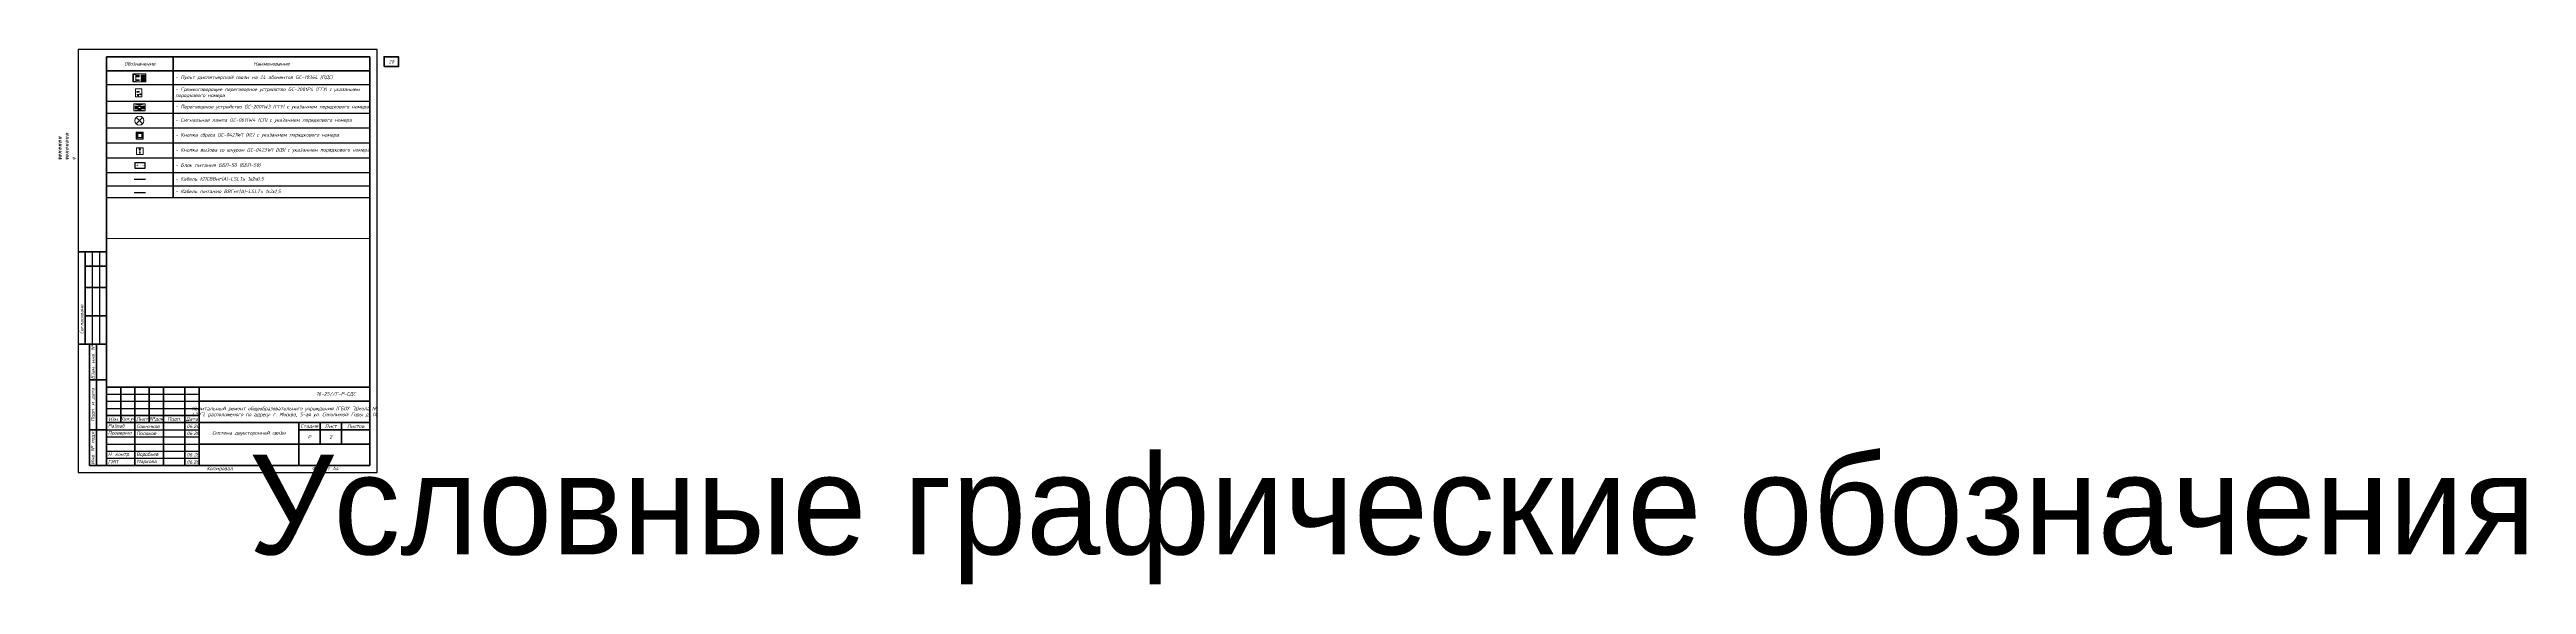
# Paper-space layout '5 Условные графические обозначения' of a CAD drawing. Extents: x -20 to 1720, y -79 to 297.
# The model-space entities are those that its viewports show. They can reach past a viewport. Long polylines and large blocks are cut down to what shows.
import ezdxf
from ezdxf.enums import TextEntityAlignment as Align

# ---------------------------------------------------------------- set-up
doc = ezdxf.new("R2018")
doc.units = 0
doc.header["$LTSCALE"] = 100
doc.layers.get('Defpoints').update_dxf_attribs({"color": 42})
doc.layers.add('Пульт GC-1006DG', color=3, linetype='Continuous', lineweight=25, true_color=0x00ff00)
doc.layers.add('Сигнальная лампа MP-0611W2', color=7, linetype='Continuous', lineweight=13, true_color=0x800000)
doc.layers.add('СОУЭ', color=3, linetype='Continuous', lineweight=30)
doc.styles.add('Arial', font='ARIALN.TTF')
doc.styles.add('DEN', font='isocpeui.ttf', dxfattribs={"width": 0.8, "height": 300})
doc.styles.add('ISOCPEUR', font='isocpeui.ttf', dxfattribs={"height": 250})
doc.styles.get("Standard").update_dxf_attribs({"font": 'arial.ttf'})

# ---------------------------------------------------------------- blocks, each defined once
blk = doc.blocks.new('*U62')
at = {"linetype": 'Continuous', "lineweight": 25}
for p, q in [((210, 297), (0, 297)), ((0, 297), (0, 0)), ((210, 0), (210, 297)), ((10, 155), (10, 90)), ((15, 155), (15, 90)), ((20, 55), (85, 55)), ((20, 50), (85, 50)), ((20, 45), (85, 45)), ((20, 30), (85, 30)), ((20, 25), (85, 25)), ((20, 20), (85, 20)), ((0, 0), (210, 0)), ((20, 15), (85, 15)), ((20, 10), (85, 10))]:
    blk.add_line(p, q, dxfattribs=at)
at = {"linetype": 'Continuous', "lineweight": 60}
for p, q in [((205, 292), (20, 292)), ((20, 292), (20, 5)), ((205, 5), (205, 292)), ((20, 155), (0, 155)), ((5, 155), (5, 90)), ((20, 145), (5, 145)), ((20, 130), (5, 130)), ((20, 110), (5, 110)), ((20, 90), (0, 90)), ((8, 90), (8, 5)), ((13, 90), (13, 5)), ((8, 65), (20, 65)), ((20, 60), (205, 60)), ((20, 5), (20, 60)), ((30, 60), (30, 35)), ((40, 60), (40, 5)), ((50, 60), (50, 35)), ((60, 60), (60, 5)), ((75, 60), (75, 5)), ((85, 5), (85, 60)), ((205, 5), (205, 60)), ((20, 40), (85, 40)), ((20, 35), (205, 35)), ((85, 50), (205, 50)), ((155, 35), (155, 5)), ((170, 35), (170, 20)), ((185, 35), (185, 20)), ((8, 30), (20, 30)), ((85, 20), (205, 20)), ((155, 30), (205, 30)), ((8, 5), (20, 5)), ((20, 5), (205, 5))]:
    blk.add_line(p, q, dxfattribs=at)
at = {"linetype": 'Continuous', "lineweight": 40}
blk.add_line((155, 5), (155, 35), dxfattribs=at)
at = {"lineweight": 60}
blk.add_lwpolyline([(215, 285), (225, 285), (225, 292), (215, 292)], close=True, dxfattribs=at)
at = {"linetype": 'Continuous', "rotation": 90, "style": 'ISOCPEUR'}
for s, insert, char_height, width, attachment_point in [('########################', (-12.5, 176), 2.5, 19, 4), ('#########################', (-7.5, 176), 2.5, 19, 4), ('#####', (-12.5, 215), 2.5, 10, 5), ('#####', (-7.5, 215), 2.5, 10, 5), ('#####', (-2.5, 215), 2.5, 10, 5), ('Согласовано', (-17.5, 172.5), 3, 35, 5), ('Гл. спец ВК', (-12.5, 156), 2.5, 19, 4), ('Гл. спец ЭОМ', (-7.5, 156), 2.5, 19, 4), ('######################', (-7.5, 111), 2.5, 19, 4), ('########################', (-2.5, 111), 2.5, 19, 4), ('#####', (-12.5, 150), 2.5, 10, 5), ('#####', (-7.5, 150), 2.5, 10, 5), ('#####', (-2.5, 150), 2.5, 10, 5), ('######', (-12.5, 111), 2.5, 19, 4), ('Гл. констр. ', (-7.5, 91), 2.5, 19, 4), ('Гл. спец ОВ', (-2.5, 91), 2.5, 19, 4), ('Согласовано', (2.5, 107.5), 2.5, 35, 5), ('ГАП', (-12.5, 91), 2.5, 19, 4), ('Взам. инв. №', (10.5, 77.5), 2.5, 25, 5), ('Подп. и дата', (10.5, 47.5), 2.5, 35, 5), ('Инв. № подл.', (10.5, 17.5), 2.5, 25, 5)]:
    blk.add_mtext(s, dxfattribs=dict(at, insert=insert, char_height=char_height, width=width, attachment_point=attachment_point))
at = {"linetype": 'Continuous', "char_height": 2.5, "style": 'ISOCPEUR'}
for s, insert, width, attachment_point in [('16-25//Г-Р-СДС', (195, 55), 110, 6), ('Капитальный ремонт общеобразовательного учреждения (ГБОУ "Школа № 429"). расположеного по адресу: г. Москва, 5-ая ул. Соколиной Горы д. 14', (145, 42.5), 120, 5), ('Разраб.', (21, 32.5), 19, 4), ('Проверил', (21, 27.5), 19, 4), ('Сошников', (41, 32.5), 19, 4), ('Поляков', (41, 27.5), 19, 4), ('06.26', (76.3, 32.5), 10, 4), ('06.26', (76.3, 27.5), 10, 4), ('Р', (162.5, 25), 15, 5), ('Н. контр.', (21, 12.5), 19, 4), ('ГИП', (21, 7.5), 19, 4), ('Воробьев', (41, 12.5), 19, 4), ('Маркова', (41, 7.5), 19, 4), ('06.26', (76.3, 12.5), 10, 4), ('06.26', (76.3, 7.4), 10, 4), ('Копировал', (99.5, 2.5), 25, 5), ('Формат', (170.5, 2.5), 16, 5)]:
    blk.add_mtext(s, dxfattribs=dict(at, insert=insert, width=width, attachment_point=attachment_point))
at = {"char_height": 2.5, "attachment_point": 5, "style": 'ISOCPEUR'}
for s, insert, width in [('Изм.', (25, 37.5), 10), ('Кол.уч', (35, 37.5), 10), ('Лист', (45, 37.5), 10), ('№док', (55, 37.5), 10), ('Подп.', (67.5, 37.5), 15), ('Дата', (80, 37.5), 10), ('Стадия', (162.5, 32.5), 15), ('Лист', (177.5, 32.5), 15), ('Листов', (195, 32.5), 20)]:
    blk.add_mtext(s, dxfattribs=dict(at, insert=insert, width=width))
at = {"linetype": 'Continuous', "insert": (120, 27.5), "char_height": 2.5, "width": 70, "attachment_point": 5, "line_spacing_factor": 0.8, "style": 'ISOCPEUR'}
blk.add_mtext('Система двухсторонней связи', dxfattribs=at)
at = {"style": 'ISOCPEUR'}
for tag, p in [('Сквозная_нумерация', (220, 288.5)), ('Форма3_номер_листа', (177.5, 25)), ('Форма3_количество_листов', (195, 25))]:
    blk.add_attdef(tag, text='', height=2.5, dxfattribs=at).set_placement(p, align=Align.MIDDLE_CENTER)
blk.add_attdef('Форма3_дополнительный_шифр', text='', height=2.5, dxfattribs=at).set_placement((195, 55), align=Align.MIDDLE_LEFT)
at = {"lineweight": 30, "flags": 104}
blk.add_attdef('Форма3_наименование_чертежа', text='', height=2.5, dxfattribs=at).set_placement((120, 12.5), align=Align.MIDDLE_CENTER)
at = {"style": 'ISOCPEUR', "flags": 8}
blk.add_attdef('Формат', (178.5, 1.5), '', height=2.5, dxfattribs=at)
blk.add_wipeout([(-20, 220), (-0.5, 220), (-0.5, 90), (-20, 90)])
blk = doc.blocks.new('*T940')
at = {"color": 7, "lineweight": -2, "true_color": 0xffffff, "transparency": 16777216}
for p, q in [((0, 0), (18500, 0)), ((0, 0), (0, -1000)), ((18500, 0), (18500, -1000))]:
    blk.add_line(p, q, dxfattribs=at)
at = {"color": 0, "lineweight": 50, "transparency": 16777216}
for p, q in [((0, -1000), (18500, -1000)), ((0, -1000), (0, -10892)), ((4684, -1000), (4684, -10892)), ((18500, -1000), (18500, -10892)), ((0, -2000), (18500, -2000))]:
    blk.add_line(p, q, dxfattribs=at)
at = {"color": 0, "linetype": 'ByBlock', "lineweight": -2, "transparency": 16777216}
for p, q in [((0, -2956), (18500, -2956)), ((0, -4117), (18500, -4117)), ((0, -4962), (18500, -4962)), ((0, -5996), (18500, -5996)), ((0, -7044), (18500, -7044)), ((0, -8110), (18500, -8110)), ((0, -9140), (18500, -9140)), ((0, -10079), (18500, -10079)), ((0, -10892), (18500, -10892))]:
    blk.add_line(p, q, dxfattribs=at)
at = {"color": 0, "transparency": 16777216, "style": 'Arial'}
for s, insert, char_height, width, attachment_point in [('{\\fISOCPEUR|b0|i1|c204|p34;Обозначение}', (2342, -1500), 250, 4384.32, 5), ('{\\fISOCPEUR|b0|i1|c204|p34;\\C256;УСЛОВНЫЕ ОБОЗНАЧЕНИЯ}', (9250, -500), 300, 18199.91, 5), ('{\\fISOCPEUR|b0|i1|c204|p34;Наименование}', (11592, -1500), 250, 13515.59, 5), ('{\\fISOCPEUR|b0|i1|c204|p34;\\C7;- Громкоговорящее переговорное устройство GC-2001P4 (ГГУ) с указанием порядкового номера}', (4834, -3537), 250, 13515.59, 4), ('{\\fISOCPEUR|b0|i1|c204|p34;\\C7;- Пульт диспетчерской связи на 24 абонентов GC-10364 (ПДС)}', (4834, -2478), 250, 13515.59, 4), ('{\\fISOCPEUR|b0|i1|c204|p34;\\C7;- Переговорное устройство GC-2001W3 (ГГУ) с указанием порядкового номера}', (4834, -4540), 250, 13515.59, 4), ('{\\fISOCPEUR|b0|i1|c204|p34;\\C7;- Сигнальная лампа GC-0611W4 (СЛ) с указанием порядкового номера}', (4834, -5479), 250, 13515.59, 4), ('{\\fISOCPEUR|b0|i1|c204|p34;\\C7;- Кнопка сброса GC-0421W1 (КС) с указанием порядкового номера}', (4834, -6520), 250, 13515.59, 4), ('{\\fISOCPEUR|b0|i1|c204|p34;\\C7;- Кнопка вызова со шнуром GC-0423W1 (КВ) с указанием порядкового номера }', (4834, -7577), 250, 13515.59, 4), ('{\\fISOCPEUR|b0|i1|c204|p34;\\C7;- Блок питания ББП-50 (ББП-50)}', (4834, -8625), 250, 13515.59, 4), ('{\\fISOCPEUR|b0|i1|c204|p34;\\C7;- Кабель КПСВВнг(А)-LSLTx 1х2х0,5}', (4834, -9610), 250, 13515.59, 4), ('{\\fISOCPEUR|b0|i1|c204|p34;\\C7;- Кабель питания ВВГнг(А)-LSLTx 1х2х1,5}', (4834, -10486), 250, 13515.59, 4)]:
    blk.add_mtext(s, dxfattribs=dict(at, insert=insert, char_height=char_height, width=width, attachment_point=attachment_point))
blk = doc.blocks.new('A$Ca16d13fe')
at = {"color": 1, "linetype": 'ByBlock', "lineweight": -2, "ltscale": 100}
blk.add_lwpolyline([(-720, 180), (-720, -180), (0, -180), (0, 180)], close=True, dxfattribs=at)
at = {"color": 1, "linetype": 'ByBlock', "lineweight": -2, "style": 'DEN'}
blk.add_text('+ -', height=300, dxfattribs=at).set_placement((-698, -97))

msp = doc.modelspace()

# ---------------------------------------------------------------- linework, layer by layer
at = {"color": 6, "lineweight": 0, "true_color": 0xff00ff}
for p, q in [((-49411, -123387.9), (-49411, -123315.8)), ((-49411, -123406.5), (-49411, -123387.9)), ((-49411, -123488.5), (-49411, -123406.5)), ((-49411, -123554.3), (-49411, -123488.5)), ((-49402.3, -123436.3), (-49402.1, -123436.1)), ((-49398.5, -123318.3), (-49398.5, -123400.3)), ((-49398.5, -123400.3), (-49398.5, -123464.9)), ((-49398.5, -123464.5), (-49398.5, -123538.2)), ((-49386.1, -123400.3), (-49386.1, -123320.8)), ((-49386.1, -123481), (-49386.1, -123400.3)), ((-49386.1, -123549.4), (-49386.1, -123481)), ((-49373.7, -123323.3), (-49373.7, -123399.1)), ((-49373.7, -123398.9), (-49373.7, -123469.9)), ((-49373.7, -123469.9), (-49373.7, -123546.9)), ((-49361.3, -123407.8), (-49361.3, -123325.8)), ((-49361.3, -123464.9), (-49361.3, -123407.8)), ((-49361.3, -123544.4), (-49361.3, -123464.9)), ((-49356.3, -123453.7), (-49356.3, -123453.7)), ((-49348.8, -123328.3), (-49348.8, -123407.8)), ((-49348.8, -123407.6), (-49348.8, -123488.5)), ((-49348.8, -123488.5), (-49348.8, -123535.7)), ((-49336.4, -123385.4), (-49336.4, -123330.7)), ((-49336.4, -123457.4), (-49336.4, -123385.4)), ((-49336.4, -123539.4), (-49336.4, -123457.4)), ((-49324, -123333.2), (-49324, -123395.3)), ((-49324, -123395.3), (-49324, -123469.9)), ((-49324, -123469.9), (-49324, -123536.9)), ((-49311.6, -123391.6), (-49311.6, -123335.7)), ((-49311.6, -123463.6), (-49311.6, -123391.6)), ((-49311.6, -123534.5), (-49311.6, -123463.6)), ((-49299.2, -123338.2), (-49299.2, -123382.9)), ((-49299.2, -123382.9), (-49299.2, -123479.8)), ((-49299.2, -123479.8), (-49299.2, -123532)), ((-48926.5, -123338.2), (-48926.5, -123421.4)), ((-48926.5, -123421.4), (-48926.5, -123484.8)), ((-48926.5, -123484.8), (-48926.5, -123505.9)), ((-48926.5, -123505.9), (-48926.5, -123532)), ((-48914.1, -123391.6), (-48914.1, -123335.7)), ((-48914.1, -123455), (-48914.1, -123391.6)), ((-48914.1, -123534.5), (-48914.1, -123455)), ((-48901.7, -123333.2), (-48901.7, -123397.8)), ((-48901.7, -123397.8), (-48901.7, -123416.4)), ((-48901.7, -123416.4), (-48901.7, -123495.9)), ((-48901.7, -123495.9), (-48901.7, -123536.9)), ((-48889.2, -123377.9), (-48889.2, -123330.7)), ((-48889.2, -123459.9), (-48889.2, -123377.9)), ((-48889.2, -123539.4), (-48889.2, -123459.9)), ((-48876.8, -123328.3), (-48876.8, -123401.5)), ((-48876.8, -123401.5), (-48876.8, -123482.3)), ((-48876.8, -123482.3), (-48876.8, -123541.9)), ((-48864.4, -123379.2), (-48864.4, -123325.8)), ((-48864.4, -123461.2), (-48864.4, -123379.2)), ((-48864.4, -123544.4), (-48864.4, -123461.2)), ((-48852, -123323.3), (-48852, -123401.5)), ((-48852, -123401.5), (-48852, -123483.5)), ((-48852, -123483.5), (-48852, -123546.9)), ((-48839.6, -123384.2), (-48839.6, -123320.8)), ((-48839.6, -123466.1), (-48839.6, -123384.2)), ((-48839.6, -123549.4), (-48839.6, -123466.1)), ((-48827.1, -123318.3), (-48827.1, -123394.1)), ((-48827.1, -123394.1), (-48827.1, -123474.8)), ((-48827.1, -123474.8), (-48827.1, -123551.8)), ((-48814.7, -123335.7), (-48814.7, -123315.8)), ((-48814.7, -123410.2), (-48814.7, -123335.7)), ((-48814.7, -123428.9), (-48814.7, -123410.2)), ((-48814.7, -123474.8), (-48814.7, -123428.9)), ((-48814.7, -123554.3), (-48814.7, -123474.8)), ((-48802.3, -123313.3), (-48802.3, -123373)), ((-48802.3, -123372.9), (-48802.3, -123455)), ((-48802.3, -123455), (-48802.3, -123532)), ((-48789.9, -123323.3), (-48789.9, -123310.9)), ((-48789.9, -123385.4), (-48789.9, -123323.3)), ((-48789.9, -123425.1), (-48789.9, -123385.4)), ((-48789.9, -123491), (-48789.9, -123425.1)), ((-48789.9, -123559.3), (-48789.9, -123491)), ((-49398.5, -123538.2), (-49398.5, -123551.8)), ((-49348.8, -123535.7), (-49348.8, -123541.9)), ((-48802.3, -123532), (-48802.3, -123556.8))]:
    msp.add_line(p, q, dxfattribs=at)
at = {"color": 6, "lineweight": 15, "true_color": 0xff00ff}
for p, q in [((-49093, -126594.5), (-49140.5, -126642)), ((-49140.5, -126642), (-49045.6, -126642)), ((-49093, -126404.7), (-49093, -126594.5)), ((-49045.6, -126642), (-49093, -126594.5))]:
    msp.add_line(p, q, dxfattribs=at)
at = {"color": 6, "lineweight": 5, "true_color": 0xff00ff}
msp.add_lwpolyline([(-48715.3, -123186.7), (-49510.3, -123186.7), (-49510.3, -123683.5), (-48715.3, -123683.5)], close=True, dxfattribs=at)
at = {"color": 6, "lineweight": 0, "true_color": 0xff00ff}
for points in [[(-48988.6, -123310.9), (-49237.1, -123310.9), (-49237.1, -123559.3), (-48988.6, -123559.3)], [(-49025.9, -123360.6), (-49199.8, -123360.6), (-49199.8, -123509.6), (-49025.9, -123509.6)]]:
    msp.add_lwpolyline(points, close=True, dxfattribs=at)
at = {"color": 6, "lineweight": 15, "true_color": 0xff00ff}
for points in [[(-49335, -125161.8), (-48840.7, -125161.8), (-48840.7, -125656.8), (-49335, -125656.8)], [(-49305.5, -125189.9), (-48867.4, -125189.9), (-48867.4, -125630.1), (-49305.5, -125630.1), (-49305.5, -125630.1)], [(-49330.3, -126262.3), (-48855.7, -126262.3), (-48855.7, -126736.9), (-49330.3, -126736.9)], [(-49224.2, -125271.8), (-48949.5, -125271.8), (-48949.5, -125546.5), (-49224.2, -125546.5)]]:
    msp.add_lwpolyline(points, close=True, dxfattribs=at)
msp.add_circle((-49093, -126357.2), 47.5, dxfattribs=at)
at = {"color": 6, "lineweight": 5, "true_color": 0xff00ff}
msp.add_arc((-49115, -121936), 1312.8, 252.475926, 287.694965, dxfattribs=at)
at = {"color": 6, "lineweight": 0, "true_color": 0xff00ff}
msp.add_arc((-49116.4, -124935.5), 1314.1, 72.313692, 107.44146, dxfattribs=at)
at = {"layer": 'Пульт GC-1006DG', "color": 6, "lineweight": 15, "true_color": 0xff00ff}
msp.add_line((-49572.3, -121086.7), (-48656.9, -121086.7), dxfattribs=at)
for points in [[(-48998.4, -121163.8), (-48957, -121163.8), (-48957, -121205.3), (-48998.4, -121205.3)], [(-48951.2, -121163.8), (-48909.8, -121163.8), (-48909.8, -121205.3), (-48951.2, -121205.3)], [(-48904.3, -121163.8), (-48862.9, -121163.8), (-48862.9, -121205.3), (-48904.3, -121205.3)], [(-48857.4, -121163.8), (-48816, -121163.8), (-48816, -121205.3), (-48857.4, -121205.3)], [(-48810.1, -121163.8), (-48768.7, -121163.8), (-48768.7, -121205.3), (-48810.1, -121205.3)], [(-48762.4, -121163.8), (-48721, -121163.8), (-48721, -121205.3), (-48762.4, -121205.3)]]:
    msp.add_lwpolyline(points, close=True, dxfattribs=at)
for centre in [(-49317, -121163.6), (-49317, -121178.2), (-49317, -121192.9), (-49317, -121207.5), (-49317, -121222.2), (-49317, -121236.8), (-49302.4, -121163.6), (-49302.4, -121178.2), (-49302.4, -121192.9), (-49302.4, -121207.5), (-49302.4, -121222.2), (-49302.4, -121236.8), (-49287.7, -121163.6), (-49287.7, -121178.2), (-49287.7, -121192.9), (-49287.7, -121207.5), (-49287.7, -121222.2), (-49287.7, -121236.8), (-49273.1, -121163.6), (-49273.1, -121178.2), (-49273.1, -121192.9), (-49273.1, -121207.5), (-49273.1, -121222.2), (-49273.1, -121236.8), (-49258.4, -121163.6), (-49258.4, -121178.2), (-49258.4, -121192.9), (-49258.4, -121207.5), (-49258.4, -121222.2), (-49258.4, -121236.8), (-49243.8, -121163.6), (-49243.8, -121178.2), (-49243.8, -121192.9), (-49243.8, -121207.5), (-49243.8, -121222.2), (-49243.8, -121236.8), (-49229.1, -121163.6), (-49229.1, -121178.2), (-49229.1, -121192.9), (-49229.1, -121207.5), (-49229.1, -121222.2), (-49229.1, -121236.8), (-49214.5, -121163.6), (-49214.5, -121178.2), (-49214.5, -121192.9), (-49214.5, -121207.5), (-49214.5, -121222.2), (-49214.5, -121236.8), (-49199.8, -121163.6), (-49199.8, -121178.2), (-49199.8, -121192.9), (-49199.8, -121207.5), (-49199.8, -121222.2), (-49199.8, -121236.8), (-49185.2, -121163.6), (-49185.2, -121178.2), (-49185.2, -121192.9), (-49185.2, -121207.5), (-49185.2, -121222.2), (-49185.2, -121236.8), (-49170.5, -121163.6), (-49170.5, -121178.2), (-49170.5, -121192.9), (-49170.5, -121207.5), (-49170.5, -121222.2), (-49170.5, -121236.8), (-49155.9, -121163.6), (-49155.9, -121178.2), (-49155.9, -121192.9), (-49155.9, -121207.5), (-49155.9, -121222.2), (-49155.9, -121236.8), (-49141.2, -121163.6), (-49141.2, -121178.2), (-49141.2, -121192.9), (-49141.2, -121207.5), (-49141.2, -121222.2), (-49141.2, -121236.8), (-49126.6, -121163.6), (-49126.6, -121178.2), (-49126.6, -121192.9), (-49126.6, -121207.5), (-49126.6, -121222.2), (-49126.6, -121236.8)]:
    msp.add_circle(centre, 3.66, dxfattribs=at)
at = {"layer": 'Сигнальная лампа MP-0611W2', "color": 6, "lineweight": 15, "true_color": 0xff00ff}
for q in [(-49336.3, -124144.1), (-49336.3, -124583.5), (-48896.9, -124144.1), (-48896.9, -124583.5)]:
    msp.add_line((-49116.6, -124363.8), q, dxfattribs=at)
msp.add_circle((-49116.6, -124363.8), 313.9, dxfattribs=at)
at = {"layer": 'СОУЭ', "color": 5, "lineweight": 30}
msp.add_line((-49486.6, -128476), (-48684.9, -128476), dxfattribs=at)
at = {"layer": 'СОУЭ', "color": 30, "lineweight": 30, "true_color": 0xf26722}
msp.add_line((-49479.7, -129416.5), (-48678, -129416.5), dxfattribs=at)

# ---------------------------------------------------------------- block references
msp.add_blockref('*T940', (-51427.9, -118871.5))
at = {"layer": 'СОУЭ'}
msp.add_blockref('A$Ca16d13fe', (-48706.8, -127515.1), dxfattribs=at)

# ---------------------------------------------------------------- next in the draw order: wipeouts: each hides what was drawn before it
at = {"color": 6, "lineweight": 20, "true_color": 0xff00ff}
msp.add_wipeout([(-49391.9, -122124.2), (-48934.9, -122124.2), (-48934.9, -122686.7), (-49391.9, -122686.7)], dxfattribs=at)

# ---------------------------------------------------------------- next in the draw order: hatches: boundary and pattern name
at = {"layer": 'Пульт GC-1006DG', "lineweight": 15, "true_color": 0xff00ff}
h = msp.add_hatch(color=6, dxfattribs=at)
edge = h.paths.add_edge_path(flags=0)
edge.add_arc((-49185.2, -121178.2), 3.66, 0, 360)
edge = h.paths.add_edge_path(flags=0)
edge.add_arc((-49170.5, -121178.2), 3.66, 0, 360)
edge = h.paths.add_edge_path(flags=0)
edge.add_arc((-49273.1, -121178.2), 3.66, 0, 360)
edge = h.paths.add_edge_path(flags=0)
edge.add_arc((-49258.4, -121178.2), 3.66, 0, 360)
edge = h.paths.add_edge_path(flags=0)
edge.add_arc((-49243.8, -121178.2), 3.66, 0, 360)
edge = h.paths.add_edge_path(flags=0)
edge.add_arc((-49229.1, -121178.2), 3.66, 0, 360)
edge = h.paths.add_edge_path(flags=0)
edge.add_arc((-49317, -121192.9), 3.66, 0, 360)
edge = h.paths.add_edge_path(flags=0)
edge.add_arc((-49317, -121178.2), 3.66, 0, 360)
edge = h.paths.add_edge_path(flags=0)
edge.add_arc((-49302.4, -121178.2), 3.66, 0, 360)
edge = h.paths.add_edge_path(flags=0)
edge.add_arc((-49287.7, -121178.2), 3.66, 0, 360)
edge = h.paths.add_edge_path(flags=0)
edge.add_arc((-49317, -121251.5), 3.66, 0, 360)
edge = h.paths.add_edge_path(flags=0)
edge.add_arc((-49317, -121236.8), 3.66, 0, 360)
edge = h.paths.add_edge_path(flags=0)
edge.add_arc((-49317, -121222.2), 3.66, 0, 360)
edge = h.paths.add_edge_path(flags=0)
edge.add_arc((-49317, -121207.5), 3.66, 0, 360)
edge = h.paths.add_edge_path(flags=0)
edge.add_arc((-49287.7, -121280.8), 3.66, 0, 360)
edge = h.paths.add_edge_path(flags=0)
edge.add_arc((-49302.4, -121280.8), 3.66, 0, 360)
edge = h.paths.add_edge_path(flags=0)
edge.add_arc((-49317, -121280.8), 3.66, 0, 360)
edge = h.paths.add_edge_path(flags=0)
edge.add_arc((-49317, -121266.1), 3.66, 0, 360)
edge = h.paths.add_edge_path(flags=0)
edge.add_arc((-49229.1, -121280.8), 3.66, 0, 360)
edge = h.paths.add_edge_path(flags=0)
edge.add_arc((-49243.8, -121280.8), 3.66, 0, 360)
edge = h.paths.add_edge_path(flags=0)
edge.add_arc((-49258.4, -121280.8), 3.66, 0, 360)
edge = h.paths.add_edge_path(flags=0)
edge.add_arc((-49273.1, -121280.8), 3.66, 0, 360)
edge = h.paths.add_edge_path(flags=0)
edge.add_arc((-49170.5, -121280.8), 3.66, 0, 360)
edge = h.paths.add_edge_path(flags=0)
edge.add_arc((-49185.2, -121280.8), 3.66, 0, 360)
edge = h.paths.add_edge_path(flags=0)
edge.add_arc((-49170.5, -121192.9), 3.66, 0, 360)
edge = h.paths.add_edge_path(flags=0)
edge.add_arc((-49199.8, -121280.8), 3.66, 0, 360)
edge = h.paths.add_edge_path(flags=0)
edge.add_arc((-49155.9, -121192.9), 3.66, 0, 360)
edge = h.paths.add_edge_path(flags=0)
edge.add_arc((-49214.5, -121280.8), 3.66, 0, 360)
edge = h.paths.add_edge_path(flags=0)
edge.add_arc((-49155.9, -121207.5), 3.66, 0, 360)
edge = h.paths.add_edge_path(flags=0)
edge.add_arc((-49155.9, -121222.2), 3.66, 0, 360)
edge = h.paths.add_edge_path(flags=0)
edge.add_arc((-49229.1, -121192.9), 3.66, 0, 360)
edge = h.paths.add_edge_path(flags=0)
edge.add_arc((-49214.5, -121192.9), 3.66, 0, 360)
edge = h.paths.add_edge_path(flags=0)
edge.add_arc((-49199.8, -121192.9), 3.66, 0, 360)
edge = h.paths.add_edge_path(flags=0)
edge.add_arc((-49185.2, -121192.9), 3.66, 0, 360)
edge = h.paths.add_edge_path(flags=0)
edge.add_arc((-49287.7, -121192.9), 3.66, 0, 360)
edge = h.paths.add_edge_path(flags=0)
edge.add_arc((-49273.1, -121192.9), 3.66, 0, 360)
edge = h.paths.add_edge_path(flags=0)
edge.add_arc((-49258.4, -121192.9), 3.66, 0, 360)
edge = h.paths.add_edge_path(flags=0)
edge.add_arc((-49243.8, -121192.9), 3.66, 0, 360)
edge = h.paths.add_edge_path(flags=0)
edge.add_arc((-49302.4, -121236.8), 3.66, 0, 360)
edge = h.paths.add_edge_path(flags=0)
edge.add_arc((-49302.4, -121222.2), 3.66, 0, 360)
edge = h.paths.add_edge_path(flags=0)
edge.add_arc((-49302.4, -121207.5), 3.66, 0, 360)
edge = h.paths.add_edge_path(flags=0)
edge.add_arc((-49302.4, -121192.9), 3.66, 0, 360)
edge = h.paths.add_edge_path(flags=0)
edge.add_arc((-49273.1, -121266.1), 3.66, 0, 360)
edge = h.paths.add_edge_path(flags=0)
edge.add_arc((-49287.7, -121266.1), 3.66, 0, 360)
edge = h.paths.add_edge_path(flags=0)
edge.add_arc((-49302.4, -121266.1), 3.66, 0, 360)
edge = h.paths.add_edge_path(flags=0)
edge.add_arc((-49302.4, -121251.5), 3.66, 0, 360)
edge = h.paths.add_edge_path(flags=0)
edge.add_arc((-49214.5, -121266.1), 3.66, 0, 360)
edge = h.paths.add_edge_path(flags=0)
edge.add_arc((-49229.1, -121266.1), 3.66, 0, 360)
edge = h.paths.add_edge_path(flags=0)
edge.add_arc((-49243.8, -121266.1), 3.66, 0, 360)
edge = h.paths.add_edge_path(flags=0)
edge.add_arc((-49258.4, -121266.1), 3.66, 0, 360)
edge = h.paths.add_edge_path(flags=0)
edge.add_arc((-49155.9, -121266.1), 3.66, 0, 360)
edge = h.paths.add_edge_path(flags=0)
edge.add_arc((-49170.5, -121266.1), 3.66, 0, 360)
edge = h.paths.add_edge_path(flags=0)
edge.add_arc((-49185.2, -121266.1), 3.66, 0, 360)
edge = h.paths.add_edge_path(flags=0)
edge.add_arc((-49199.8, -121266.1), 3.66, 0, 360)
edge = h.paths.add_edge_path(flags=0)
edge.add_arc((-49141.2, -121222.2), 3.66, 0, 360)
edge = h.paths.add_edge_path(flags=0)
edge.add_arc((-49141.2, -121236.8), 3.66, 0, 360)
edge = h.paths.add_edge_path(flags=0)
edge.add_arc((-49141.2, -121251.5), 3.66, 0, 360)
edge = h.paths.add_edge_path(flags=0)
edge.add_arc((-49141.2, -121266.1), 3.66, 0, 360)
edge = h.paths.add_edge_path(flags=0)
edge.add_arc((-49199.8, -121207.5), 3.66, 0, 360)
edge = h.paths.add_edge_path(flags=0)
edge.add_arc((-49185.2, -121207.5), 3.66, 0, 360)
edge = h.paths.add_edge_path(flags=0)
edge.add_arc((-49170.5, -121207.5), 3.66, 0, 360)
edge = h.paths.add_edge_path(flags=0)
edge.add_arc((-49170.5, -121222.2), 3.66, 0, 360)
edge = h.paths.add_edge_path(flags=0)
edge.add_arc((-49258.4, -121207.5), 3.66, 0, 360)
edge = h.paths.add_edge_path(flags=0)
edge.add_arc((-49243.8, -121207.5), 3.66, 0, 360)
edge = h.paths.add_edge_path(flags=0)
edge.add_arc((-49229.1, -121207.5), 3.66, 0, 360)
edge = h.paths.add_edge_path(flags=0)
edge.add_arc((-49214.5, -121207.5), 3.66, 0, 360)
edge = h.paths.add_edge_path(flags=0)
edge.add_arc((-49287.7, -121222.2), 3.66, 0, 360)
edge = h.paths.add_edge_path(flags=0)
edge.add_arc((-49287.7, -121207.5), 3.66, 0, 360)
edge = h.paths.add_edge_path(flags=0)
edge.add_arc((-49273.1, -121207.5), 3.66, 0, 360)
edge = h.paths.add_edge_path(flags=0)
edge.add_arc((-49258.4, -121251.5), 3.66, 0, 360)
edge = h.paths.add_edge_path(flags=0)
edge.add_arc((-49273.1, -121251.5), 3.66, 0, 360)
edge = h.paths.add_edge_path(flags=0)
edge.add_arc((-49287.7, -121251.5), 3.66, 0, 360)
edge = h.paths.add_edge_path(flags=0)
edge.add_arc((-49287.7, -121236.8), 3.66, 0, 360)
edge = h.paths.add_edge_path(flags=0)
edge.add_arc((-49214.5, -121251.5), 3.66, 0, 360)
edge = h.paths.add_edge_path(flags=0)
edge.add_arc((-49229.1, -121251.5), 3.66, 0, 360)
edge = h.paths.add_edge_path(flags=0)
edge.add_arc((-49243.8, -121251.5), 3.66, 0, 360)
edge = h.paths.add_edge_path(flags=0)
edge.add_arc((-49199.8, -121251.5), 3.66, 0, 360)
edge = h.paths.add_edge_path(flags=0)
edge.add_arc((-49155.9, -121236.8), 3.66, 0, 360)
edge = h.paths.add_edge_path(flags=0)
edge.add_arc((-49155.9, -121251.5), 3.66, 0, 360)
edge = h.paths.add_edge_path(flags=0)
edge.add_arc((-49170.5, -121251.5), 3.66, 0, 360)
edge = h.paths.add_edge_path(flags=0)
edge.add_arc((-49185.2, -121251.5), 3.66, 0, 360)
edge = h.paths.add_edge_path(flags=0)
edge.add_arc((-49126.6, -121266.1), 3.66, 0, 360)
edge = h.paths.add_edge_path(flags=0)
edge.add_arc((-49126.6, -121280.8), 3.66, 0, 360)
edge = h.paths.add_edge_path(flags=0)
edge.add_arc((-49141.2, -121280.8), 3.66, 0, 360)
edge = h.paths.add_edge_path(flags=0)
edge.add_arc((-49155.9, -121280.8), 3.66, 0, 360)
edge = h.paths.add_edge_path(flags=0)
edge.add_arc((-49126.6, -121207.5), 3.66, 0, 360)
edge = h.paths.add_edge_path(flags=0)
edge.add_arc((-49126.6, -121222.2), 3.66, 0, 360)
edge = h.paths.add_edge_path(flags=0)
edge.add_arc((-49126.6, -121236.8), 3.66, 0, 360)
edge = h.paths.add_edge_path(flags=0)
edge.add_arc((-49126.6, -121251.5), 3.66, 0, 360)
edge = h.paths.add_edge_path(flags=0)
edge.add_arc((-49141.2, -121163.6), 3.66, 0, 360)
edge = h.paths.add_edge_path(flags=0)
edge.add_arc((-49126.6, -121163.6), 3.66, 0, 360)
edge = h.paths.add_edge_path(flags=0)
edge.add_arc((-49126.6, -121178.2), 3.66, 0, 360)
edge = h.paths.add_edge_path(flags=0)
edge.add_arc((-49126.6, -121192.9), 3.66, 0, 360)
edge = h.paths.add_edge_path(flags=0)
edge.add_arc((-49199.8, -121163.6), 3.66, 0, 360)
edge = h.paths.add_edge_path(flags=0)
edge.add_arc((-49214.5, -121222.2), 3.66, 0, 360)
edge = h.paths.add_edge_path(flags=0)
edge.add_arc((-49185.2, -121163.6), 3.66, 0, 360)
edge = h.paths.add_edge_path(flags=0)
edge.add_arc((-49170.5, -121163.6), 3.66, 0, 360)
edge = h.paths.add_edge_path(flags=0)
edge.add_arc((-49199.8, -121222.2), 3.66, 0, 360)
edge = h.paths.add_edge_path(flags=0)
edge.add_arc((-49155.9, -121163.6), 3.66, 0, 360)
edge = h.paths.add_edge_path(flags=0)
edge.add_arc((-49185.2, -121222.2), 3.66, 0, 360)
edge = h.paths.add_edge_path(flags=0)
edge.add_arc((-49258.4, -121163.6), 3.66, 0, 360)
edge = h.paths.add_edge_path(flags=0)
edge.add_arc((-49273.1, -121222.2), 3.66, 0, 360)
edge = h.paths.add_edge_path(flags=0)
edge.add_arc((-49243.8, -121163.6), 3.66, 0, 360)
edge = h.paths.add_edge_path(flags=0)
edge.add_arc((-49258.4, -121222.2), 3.66, 0, 360)
edge = h.paths.add_edge_path(flags=0)
edge.add_arc((-49229.1, -121163.6), 3.66, 0, 360)
edge = h.paths.add_edge_path(flags=0)
edge.add_arc((-49243.8, -121222.2), 3.66, 0, 360)
edge = h.paths.add_edge_path(flags=0)
edge.add_arc((-49214.5, -121163.6), 3.66, 0, 360)
edge = h.paths.add_edge_path(flags=0)
edge.add_arc((-49229.1, -121222.2), 3.66, 0, 360)
edge = h.paths.add_edge_path(flags=0)
edge.add_arc((-49229.1, -121236.8), 3.66, 0, 360)
edge = h.paths.add_edge_path(flags=0)
edge.add_arc((-49302.4, -121163.6), 3.66, 0, 360)
edge = h.paths.add_edge_path(flags=0)
edge.add_arc((-49243.8, -121236.8), 3.66, 0, 360)
edge = h.paths.add_edge_path(flags=0)
edge.add_arc((-49287.7, -121163.6), 3.66, 0, 360)
edge = h.paths.add_edge_path(flags=0)
edge.add_arc((-49258.4, -121236.8), 3.66, 0, 360)
edge = h.paths.add_edge_path(flags=0)
edge.add_arc((-49273.1, -121163.6), 3.66, 0, 360)
edge = h.paths.add_edge_path(flags=0)
edge.add_arc((-49273.1, -121236.8), 3.66, 0, 360)
edge = h.paths.add_edge_path(flags=0)
edge.add_arc((-49170.5, -121236.8), 3.66, 0, 360)
edge = h.paths.add_edge_path(flags=0)
edge.add_arc((-49185.2, -121236.8), 3.66, 0, 360)
edge = h.paths.add_edge_path(flags=0)
edge.add_arc((-49199.8, -121236.8), 3.66, 0, 360)
edge = h.paths.add_edge_path(flags=0)
edge.add_arc((-49214.5, -121236.8), 3.66, 0, 360)
edge = h.paths.add_edge_path(flags=0)
edge.add_arc((-49317, -121163.6), 3.66, 0, 360)
edge = h.paths.add_edge_path(flags=0)
edge.add_arc((-49155.9, -121178.2), 3.66, 0, 360)
edge = h.paths.add_edge_path(flags=0)
edge.add_arc((-49141.2, -121178.2), 3.66, 0, 360)
edge = h.paths.add_edge_path(flags=0)
edge.add_arc((-49141.2, -121192.9), 3.66, 0, 360)
edge = h.paths.add_edge_path(flags=0)
edge.add_arc((-49141.2, -121207.5), 3.66, 0, 360)
edge = h.paths.add_edge_path(flags=0)
edge.add_arc((-49214.5, -121178.2), 3.66, 0, 360)
edge = h.paths.add_edge_path(flags=0)
edge.add_arc((-49199.8, -121178.2), 3.66, 0, 360)

# ---------------------------------------------------------------- next in the draw order: linework, layer by layer
at = {"color": 6, "lineweight": 20, "true_color": 0xff00ff}
for p, q in [((-49391.9, -122124.2), (-48934.9, -122124.2)), ((-49391.9, -122124.2), (-49391.9, -122686.7)), ((-48934.9, -122686.7), (-49391.9, -122686.7)), ((-49286.4, -122317.6), (-49128.2, -122317.6)), ((-49286.4, -122352.7), (-49286.4, -122317.6)), ((-49128.2, -122352.7), (-49286.4, -122352.7)), ((-49286.4, -122528.5), (-49128.2, -122528.5)), ((-49268.9, -122563.7), (-49145.8, -122563.7)), ((-49251.3, -122598.8), (-49163.4, -122598.8)), ((-49233.7, -122634), (-49181, -122634)), ((-49128.2, -122317.6), (-49128.2, -122352.7)), ((-48934.9, -122124.2), (-48934.9, -122686.7))]:
    msp.add_line(p, q, dxfattribs=at)
msp.add_circle((-49040.4, -122510.9), 35.2, dxfattribs=at)
at = {"layer": 'Пульт GC-1006DG', "color": 6, "lineweight": 15, "true_color": 0xff00ff}
for p, q in [((-49572.3, -121636), (-49572.3, -121086.7)), ((-48656.9, -121636), (-49572.3, -121636)), ((-48656.9, -121086.7), (-48656.9, -121636))]:
    msp.add_line(p, q, dxfattribs=at)
for points in [[(-49539.4, -121116.9), (-49362.8, -121116.9), (-49362.8, -121604.4), (-49539.4, -121604.4)], [(-49315.8, -121491), (-49274.4, -121491), (-49274.4, -121532.5), (-49315.8, -121532.5)], [(-49268.6, -121491), (-49227.2, -121491), (-49227.2, -121532.5), (-49268.6, -121532.5)], [(-49221.7, -121491), (-49180.3, -121491), (-49180.3, -121532.5), (-49221.7, -121532.5)], [(-49174.8, -121491), (-49133.4, -121491), (-49133.4, -121532.5), (-49174.8, -121532.5)], [(-48998.4, -121234), (-48957, -121234), (-48957, -121275.4), (-48998.4, -121275.4)], [(-48998.4, -121298.5), (-48957, -121298.5), (-48957, -121339.9), (-48998.4, -121339.9)], [(-48998.4, -121369.7), (-48957, -121369.7), (-48957, -121411.2), (-48998.4, -121411.2)], [(-48998.4, -121438.9), (-48722.9, -121438.9), (-48722.9, -121493.4), (-48998.4, -121493.4)], [(-48998.4, -121520.7), (-48722.9, -121520.7), (-48722.9, -121575.3), (-48998.4, -121575.3)], [(-48951.2, -121234), (-48909.8, -121234), (-48909.8, -121275.4), (-48951.2, -121275.4)], [(-48951.2, -121298.5), (-48909.8, -121298.5), (-48909.8, -121339.9), (-48951.2, -121339.9)], [(-48951.2, -121369.7), (-48909.8, -121369.7), (-48909.8, -121411.2), (-48951.2, -121411.2)], [(-48904.3, -121234), (-48862.9, -121234), (-48862.9, -121275.4), (-48904.3, -121275.4)], [(-48904.3, -121298.5), (-48862.9, -121298.5), (-48862.9, -121339.9), (-48904.3, -121339.9)], [(-48904.3, -121369.7), (-48862.9, -121369.7), (-48862.9, -121411.2), (-48904.3, -121411.2)], [(-48857.4, -121234), (-48816, -121234), (-48816, -121275.4), (-48857.4, -121275.4)], [(-48857.4, -121298.5), (-48816, -121298.5), (-48816, -121339.9), (-48857.4, -121339.9)], [(-48857.4, -121369.7), (-48816, -121369.7), (-48816, -121411.2), (-48857.4, -121411.2)], [(-48810.1, -121234), (-48768.7, -121234), (-48768.7, -121275.4), (-48810.1, -121275.4)], [(-48810.1, -121298.5), (-48768.7, -121298.5), (-48768.7, -121339.9), (-48810.1, -121339.9)], [(-48810.1, -121369.7), (-48768.7, -121369.7), (-48768.7, -121411.2), (-48810.1, -121411.2)], [(-48762.4, -121234), (-48721, -121234), (-48721, -121275.4), (-48762.4, -121275.4)], [(-48762.4, -121298.5), (-48721, -121298.5), (-48721, -121339.9), (-48762.4, -121339.9)], [(-48762.4, -121369.7), (-48721, -121369.7), (-48721, -121411.2), (-48762.4, -121411.2)]]:
    msp.add_lwpolyline(points, close=True, dxfattribs=at)
for centre in [(-49317, -121251.5), (-49317, -121266.1), (-49317, -121280.8), (-49302.4, -121251.5), (-49302.4, -121266.1), (-49302.4, -121280.8), (-49287.7, -121251.5), (-49287.7, -121266.1), (-49287.7, -121280.8), (-49273.1, -121251.5), (-49273.1, -121266.1), (-49273.1, -121280.8), (-49258.4, -121251.5), (-49258.4, -121266.1), (-49258.4, -121280.8), (-49243.8, -121251.5), (-49243.8, -121266.1), (-49243.8, -121280.8), (-49229.1, -121251.5), (-49229.1, -121266.1), (-49229.1, -121280.8), (-49214.5, -121251.5), (-49214.5, -121266.1), (-49214.5, -121280.8), (-49199.8, -121251.5), (-49199.8, -121266.1), (-49199.8, -121280.8), (-49185.2, -121251.5), (-49185.2, -121266.1), (-49185.2, -121280.8), (-49170.5, -121251.5), (-49170.5, -121266.1), (-49170.5, -121280.8), (-49155.9, -121251.5), (-49155.9, -121266.1), (-49155.9, -121280.8), (-49141.2, -121251.5), (-49141.2, -121266.1), (-49141.2, -121280.8), (-49126.6, -121251.5), (-49126.6, -121266.1), (-49126.6, -121280.8)]:
    msp.add_circle(centre, 3.66, dxfattribs=at)

psp = doc.layouts.new('5 Условные графические обозначения')

# ---------------------------------------------------------------- block references
ref = psp.add_blockref('*U62', (0, 0))
ref.add_attrib('Формат', 'А4', (178.5, 1.5), dxfattribs={"height": 2.5, "style": 'ISOCPEUR'})
ref.add_attrib('Форма3_номер_листа', '2', dxfattribs={"height": 2.5, "style": 'ISOCPEUR'}).set_placement((177.5, 25), align=Align.MIDDLE_CENTER)
lines = psp.add_mtext('Условные графические обозначения', dxfattribs={"insert": (120, 12.5), "char_height": 70, "attachment_point": 1})
ref.add_attrib('Форма3_наименование_чертежа', '', (120, 12.5), dxfattribs={"flags": 104}).embed_mtext(lines)
ref.add_attrib('Сквозная_нумерация', '20', dxfattribs={"height": 2.5, "style": 'ISOCPEUR'}).set_placement((220, 288.5), align=Align.MIDDLE_CENTER)

# ---------------------------------------------------------------- next in the draw order: viewports
at = {"layer": 'Defpoints', "color": 2}
psp.add_viewport(center=(112.5, 228.1), size=(185, 127.766), view_center_point=(-42177.9, -126259.8), view_height=12776.574, dxfattribs=at)

doc.saveas('drawing.dxf')
